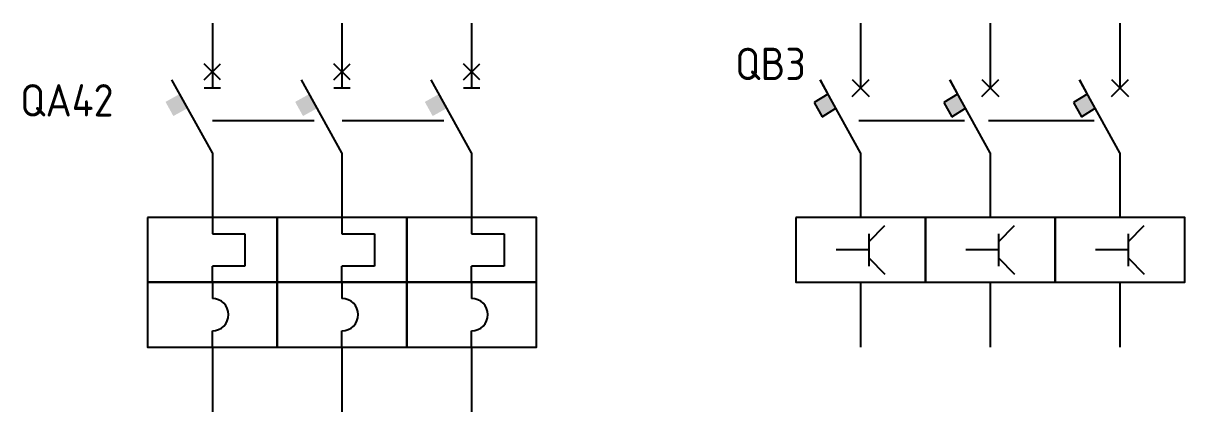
# Model space of a CAD drawing. Header units: millimetres. Extents: x 1746 to 2533, y 1027 to 2108.
# Drawn here: x 2405.4 to 2495, y 1877.5 to 1907.5 of the extents above; entities that cross this region are included whole.
import ezdxf
from ezdxf.enums import TextEntityAlignment as Align

# ---------------------------------------------------------------- set-up
doc = ezdxf.new("R2010")
doc.units = ezdxf.units.MM
for name, color, linetype in [('LINK', 7, 'Continuous'), ('SYMS', 7, 'Continuous'), ('TAGS', 7, 'Continuous')]:
    doc.layers.add(name, color=color, linetype=linetype)
doc.styles.add('WD_IEC', font='isocp2.shx', dxfattribs={"width": 0.9, "height": 4})

# ---------------------------------------------------------------- blocks, each defined once
blk = doc.blocks.new('VCB11Q134')
for p, q in [((0, 7.5), (0, 2.5)), ((0.625, 3.125), (-0.625, 4.375)), ((-0.625, 3.125), (0.625, 4.375)), ((0, -2.5), (-3.125, 3.125)), ((-0.625, 2.5), (0.625, 2.5)), ((0, -2.5), (0, -8.75)), ((0, -7.5), (0, -8.75)), ((0, -8.75), (2.5, -8.75)), ((2.5, -8.75), (2.5, -11.25)), ((0, -12.5), (0, -11.25)), ((2.5, -11.25), (0, -11.25)), ((0, -12.5), (0, -13.75)), ((0, -17.5), (0, -16.25)), ((0, -17.5), (0, -22.5))]:
    blk.add_line(p, q)
for points in [[(-5, -7.5), (-5, -12.5), (5, -12.5), (5, -7.5)], [(-5, -12.5), (-5, -17.5), (5, -17.5), (5, -12.5)]]:
    blk.add_lwpolyline(points, close=True)
blk.add_arc((0, -15), 1.25, 270, 90)
blk.add_solid([(-2.519, 2.032), (-3.612, 1.426), (-1.913, 0.938), (-3.006, 0.332)])
at = {"style": 'WD_IEC'}
for tag, p in [('INST', (-7.621, 6.297)), ('LOC', (-7.621, 3.297)), ('TAG1', (-7.621, 0.297)), ('RATING1', (-7.621, -2.703)), ('DESC1', (-7.62, -15.052)), ('DESC2', (-7.62, -18.052)), ('DESC3', (-7.62, -21.052))]:
    blk.add_attdef(tag, text='', height=2.5, dxfattribs=at).set_placement(p, align=Align.RIGHT)
blk.add_attdef('TERM01', text='', height=2, rotation=90, dxfattribs=at).set_placement((-1, 7.5), align=Align.RIGHT)
at = {"style": 'WD_IEC', "flags": 1}
for tag, p, height in [('X2TERM01', (0, 7.5), 0.32), ('X4LINK', (-2.15, 0), 0.32), ('X1LINK', (0.024, 0), 0.32), ('ASSYCODE', (0.694, -18.773), 1), ('FAMILY', (0.694, -20.273), 1), ('CATDESC', (0.694, -21.773), 1), ('X8TERM02', (0, -22.5), 0.32)]:
    blk.add_attdef(tag, p, '', height=height, dxfattribs=at)
at = {"style": 'WD_IEC', "flags": 9}
for tag, p in [('MFG', (7.807, 5.442)), ('CAT', (7.807, 2.942))]:
    blk.add_attdef(tag, text='', height=1.5, dxfattribs=at).set_placement(p, align=Align.RIGHT)
at = {"lineweight": 15, "style": 'WD_IEC'}
for tag, p in [('XREF', (-7.62, -12.052)), ('WDTAGALT', (-7.62, -24.053))]:
    blk.add_attdef(tag, text='', height=2.5, dxfattribs=at).set_placement(p, align=Align.RIGHT)
at = {"style": 'WD_IEC'}
blk.add_attdef('TERM02', (-1, -22.5), '', height=2, rotation=90, dxfattribs=at)
blk = doc.blocks.new('VCB21Q134')
for p, q in [((0, 7.5), (0, 2.5)), ((0.625, 3.125), (-0.625, 4.375)), ((-0.625, 3.125), (0.625, 4.375)), ((0, -2.5), (-3.125, 3.125)), ((-0.625, 2.5), (0.625, 2.5)), ((0, -2.5), (0, -8.75)), ((0, -7.5), (0, -8.75)), ((0, -8.75), (2.5, -8.75)), ((2.5, -8.75), (2.5, -11.25)), ((0, -12.5), (0, -11.25)), ((2.5, -11.25), (0, -11.25)), ((0, -12.5), (0, -13.75)), ((0, -17.5), (0, -16.25)), ((0, -17.5), (0, -22.5))]:
    blk.add_line(p, q)
for points in [[(-5, -7.5), (-5, -12.5), (5, -12.5), (5, -7.5)], [(-5, -12.5), (-5, -17.5), (5, -17.5), (5, -12.5)]]:
    blk.add_lwpolyline(points, close=True)
blk.add_arc((0, -15), 1.25, 270, 90)
blk.add_solid([(-2.519, 2.032), (-3.612, 1.426), (-1.913, 0.938), (-3.006, 0.332)])
at = {"style": 'WD_IEC'}
for tag, p in [('INST', (-7.621, 6.297)), ('LOC', (-7.621, 3.297)), ('TAG2', (-7.621, 0.297)), ('DESC1', (-7.62, -15.052)), ('DESC2', (-7.62, -18.052)), ('DESC3', (-7.62, -21.052))]:
    blk.add_attdef(tag, text='', height=2.5, dxfattribs=at).set_placement(p, align=Align.RIGHT)
blk.add_attdef('TERM01', text='', height=2, rotation=90, dxfattribs=at).set_placement((-1, 7.5), align=Align.RIGHT)
at = {"style": 'WD_IEC', "flags": 1}
for tag, p, height in [('X2TERM01', (0, 7.5), 0.32), ('X4LINK', (-2.15, 0), 0.32), ('X1LINK', (0.024, 0), 0.32), ('CONTACT', (-5.495, -7.213), 1), ('ASSYCODE', (0.694, -18.773), 1), ('FAMILY', (0.694, -20.273), 1), ('CATDESC', (0.694, -21.773), 1), ('X8TERM02', (0, -22.5), 0.32)]:
    blk.add_attdef(tag, p, '', height=height, dxfattribs=at)
blk.add_attdef('RATING1', text='', height=2.5, dxfattribs=at).set_placement((-7.621, -2.703), align=Align.RIGHT)
at = {"lineweight": 15, "style": 'WD_IEC'}
for tag, p in [('XREF', (-7.62, -12.052)), ('WDTAGALT', (-7.62, -24.053))]:
    blk.add_attdef(tag, text='', height=2.5, dxfattribs=at).set_placement(p, align=Align.RIGHT)
at = {"style": 'WD_IEC'}
blk.add_attdef('TERM02', (-1, -22.5), '', height=2, rotation=90, dxfattribs=at)
blk = doc.blocks.new('VCB11Q138')
blk.add_hatch(color=256).paths.add_polyline_path([(-1.91, 0.938), (-2.518, 2.032), (-3.582, 1.376), (-2.975, 0.284)])
for p, q in [((0, 7.5), (0, 2.5)), ((0, -2.5), (-3.125, 3.125)), ((-3.125, 3.125), (-2.518, 2.032)), ((-0.663, 1.837), (0.663, 3.163)), ((-0.663, 3.163), (0.663, 1.837)), ((-2.518, 2.032), (-3.582, 1.376)), ((-3.582, 1.376), (-2.975, 0.284)), ((-2.975, 0.284), (-1.91, 0.938)), ((0, -2.5), (0, -7.5)), ((0.625, -9.375), (1.875, -8.125)), ((0.625, -8.75), (0.625, -11.25)), ((0.625, -10), (-1.875, -10)), ((0.625, -10.625), (1.875, -11.875)), ((0, -12.5), (0, -17.5))]:
    blk.add_line(p, q)
blk.add_lwpolyline([(-5, -7.5), (-5, -12.5), (5, -12.5), (5, -7.5)], close=True)
at = {"style": 'WD_IEC'}
for tag, p in [('INST', (-4.224, 9.109)), ('LOC', (-4.224, 6.109)), ('TAG1', (-4.224, 3.109)), ('RATING1', (-5.859, -5.856)), ('DESC1', (-5.859, -8.856)), ('DESC2', (-5.859, -11.856)), ('DESC3', (-5.859, -14.856))]:
    blk.add_attdef(tag, text='', height=2.5, dxfattribs=at).set_placement(p, align=Align.RIGHT)
blk.add_attdef('TERM01', text='', height=2, rotation=90, dxfattribs=at).set_placement((-1, 7.5), align=Align.RIGHT)
at = {"style": 'WD_IEC', "flags": 1}
for tag, p, height in [('X2TERM01', (0, 7.5), 0.32), ('MFG', (2.75, 6.5), 1.5), ('CAT', (2.75, 4), 1.5), ('X4LINK', (-2, 0), 0.32), ('X1LINK', (-0.131, 0), 0.32), ('ASSYCODE', (0.694, -13.773), 1), ('FAMILY', (0.694, -15.273), 1), ('CATDESC', (0.694, -16.773), 1), ('X8TERM02', (0, -17.5), 0.32)]:
    blk.add_attdef(tag, p, '', height=height, dxfattribs=at)
at = {"lineweight": 15, "style": 'WD_IEC'}
for tag, p in [('XREF', (-5.859, -2.856)), ('WDTAGALT', (-5.859, -17.856))]:
    blk.add_attdef(tag, text='', height=2.5, dxfattribs=at).set_placement(p, align=Align.RIGHT)
at = {"style": 'WD_IEC'}
blk.add_attdef('TERM02', (-1, -17.5), '', height=2, rotation=90, dxfattribs=at)
blk = doc.blocks.new('VCB21Q138')
blk.add_hatch(color=256).paths.add_polyline_path([(-1.91, 0.938), (-2.518, 2.032), (-3.582, 1.376), (-2.975, 0.284)])
for p, q in [((0, 7.5), (0, 2.5)), ((0, -2.5), (-3.125, 3.125)), ((-3.125, 3.125), (-2.518, 2.032)), ((-0.663, 1.837), (0.663, 3.163)), ((-0.663, 3.163), (0.663, 1.837)), ((-2.518, 2.032), (-3.582, 1.376)), ((-3.582, 1.376), (-2.975, 0.284)), ((-2.975, 0.284), (-1.91, 0.938)), ((0, -2.5), (0, -7.5)), ((0.625, -9.375), (1.875, -8.125)), ((0.625, -8.75), (0.625, -11.25)), ((0.625, -10), (-1.875, -10)), ((0.625, -10.625), (1.875, -11.875)), ((0, -12.5), (0, -17.5))]:
    blk.add_line(p, q)
blk.add_lwpolyline([(-5, -7.5), (-5, -12.5), (5, -12.5), (5, -7.5)], close=True)
at = {"style": 'WD_IEC'}
for tag, p in [('INST', (-4.224, 9.109)), ('LOC', (-4.224, 6.109)), ('TAG2', (-4.224, 3.109)), ('DESC1', (-5.859, -8.856)), ('DESC2', (-5.859, -11.856)), ('DESC3', (-5.859, -14.856))]:
    blk.add_attdef(tag, text='', height=2.5, dxfattribs=at).set_placement(p, align=Align.RIGHT)
blk.add_attdef('TERM01', text='', height=2, rotation=90, dxfattribs=at).set_placement((-1, 7.5), align=Align.RIGHT)
at = {"style": 'WD_IEC', "flags": 1}
for tag, p, height in [('X2TERM01', (0, 7.5), 0.32), ('X4LINK', (-2, 0), 0.32), ('X1LINK', (-0.131, 0), 0.32), ('CONTACT', (0.179, -7.237), 1), ('ASSYCODE', (0.694, -13.773), 1), ('FAMILY', (0.694, -15.273), 1), ('CATDESC', (0.694, -16.773), 1), ('X8TERM02', (0, -17.5), 0.32)]:
    blk.add_attdef(tag, p, '', height=height, dxfattribs=at)
at = {"lineweight": 15, "style": 'WD_IEC'}
for tag, p in [('XREF', (-5.858, -2.856)), ('WDTAGALT', (-5.859, -17.856))]:
    blk.add_attdef(tag, text='', height=2.5, dxfattribs=at).set_placement(p, align=Align.RIGHT)
at = {"style": 'WD_IEC', "flags": 1}
blk.add_attdef('RATING1', text='', height=2.5, dxfattribs=at).set_placement((-5.859, -5.856), align=Align.RIGHT)
at = {"style": 'WD_IEC'}
blk.add_attdef('TERM02', (-1, -17.5), '', height=2, rotation=90, dxfattribs=at)

msp = doc.modelspace()

# ---------------------------------------------------------------- linework, layer by layer
at = {"layer": 'LINK'}
for points in [[(2420.024, 1900), (2427.85, 1900)], [(2430.024, 1900), (2437.85, 1900)], [(2469.869, 1900), (2478, 1900)], [(2479.869, 1900), (2488, 1900)]]:
    msp.add_lwpolyline(points, dxfattribs=at)

# ---------------------------------------------------------------- block references
at = {"layer": 'SYMS'}
ref = msp.add_blockref('VCB11Q134', (2420, 1900), dxfattribs=at)
ref.add_attrib('TAG1', 'QA42', dxfattribs={"layer": 'TAGS', "height": 2.5, "style": 'WD_IEC'}).set_placement((2412.379, 1900.297), align=Align.RIGHT)
for name, p in [('VCB21Q134', (2430, 1900)), ('VCB21Q134', (2440, 1900)), ('VCB21Q138', (2480, 1900)), ('VCB21Q138', (2490, 1900))]:
    msp.add_blockref(name, p, dxfattribs=at)
ref = msp.add_blockref('VCB11Q138', (2470, 1900), dxfattribs=at)
ref.add_attrib('TAG1', 'QB3', dxfattribs={"layer": 'TAGS', "height": 2.5, "style": 'WD_IEC'}).set_placement((2465.776, 1903.109), align=Align.RIGHT)

doc.saveas('drawing.dxf')
